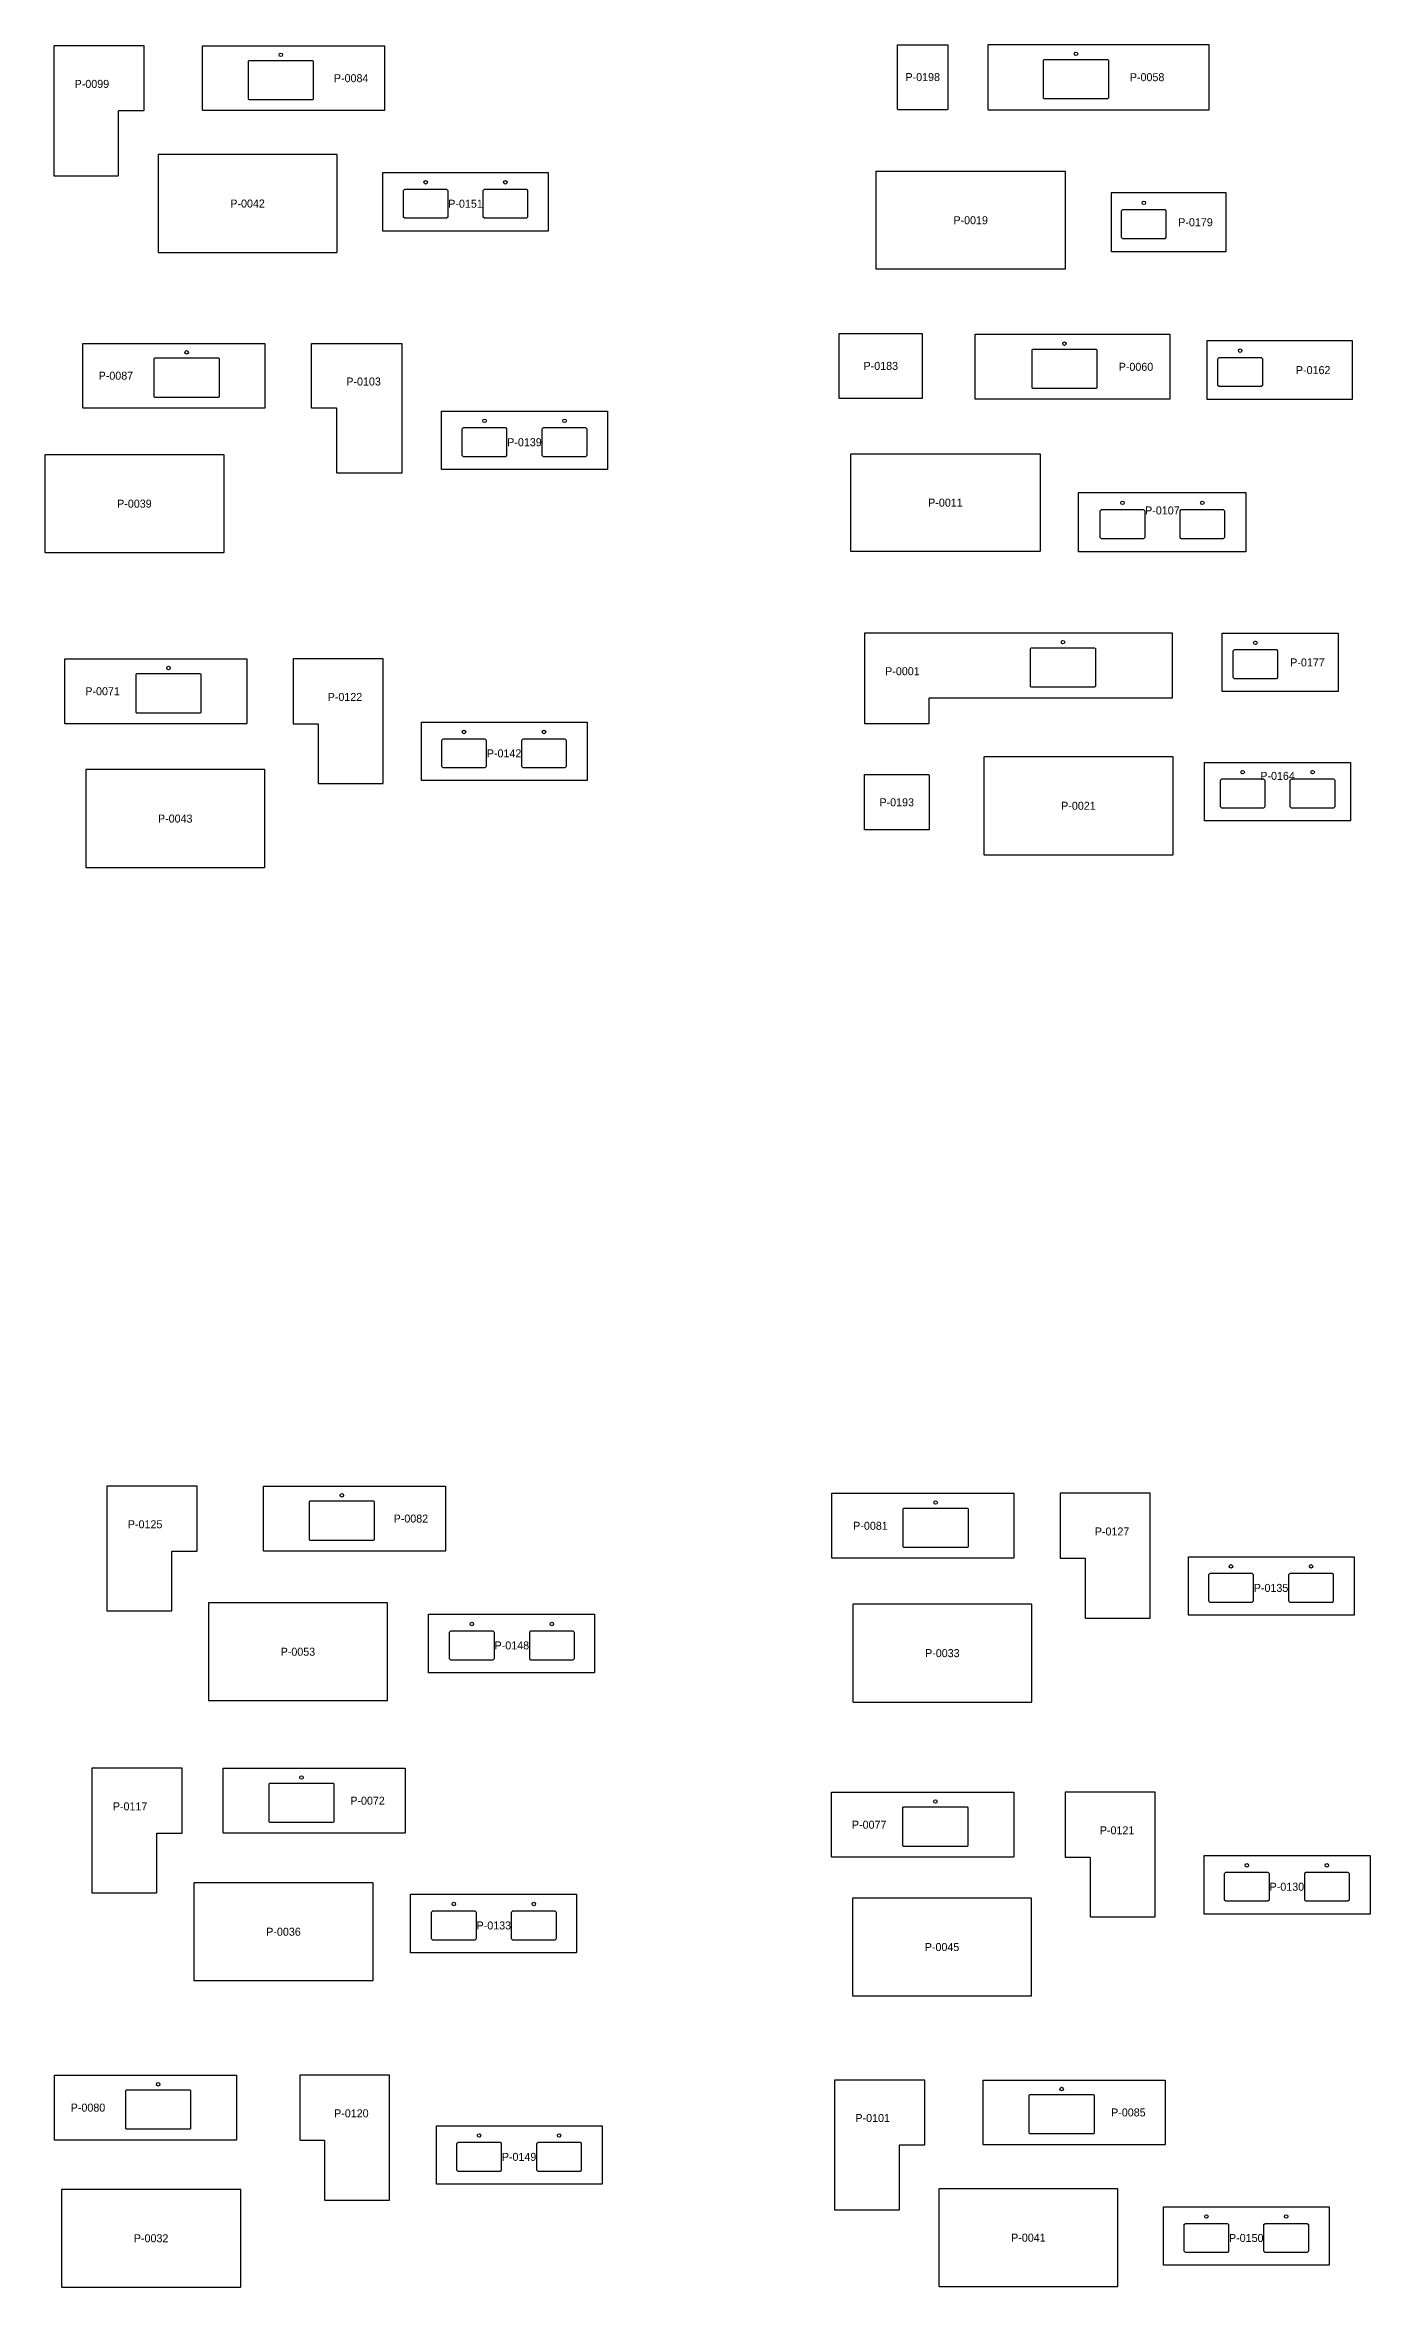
# Model space of a CAD drawing. Header units: millimetres. Extents: x -162346 to -102314, y -153508 to -130299.
# Drawn here: x -131216 to -117972, y -153031 to -130617 of the extents above; entities that cross this region are included whole.
import ezdxf
from ezdxf.enums import TextEntityAlignment as Align

# ---------------------------------------------------------------- set-up
doc = ezdxf.new("R2010")
doc.units = ezdxf.units.MM
for name, color, linetype in [('HOLES', 7, 'Continuous'), ('NUMBERS', 7, 'Continuous'), ('OUTER', 7, 'Continuous')]:
    doc.layers.add(name, color=color, linetype=linetype)

msp = doc.modelspace()

# ---------------------------------------------------------------- linework, layer by layer
at = {"layer": 'HOLES'}
for points in [[(-129176, -130772), (-128541, -130772), (-128534, -130779), (-128534, -131160), (-128541, -131166), (-129176, -131166), (-129182, -131160), (-129182, -130779)], [(-121230, -130763), (-120595, -130763), (-120588, -130769), (-120588, -131150), (-120595, -131157), (-121230, -131157), (-121236, -131150), (-121236, -130769)], [(-127620, -132059), (-127201, -132059), (-127189, -132072), (-127189, -132339), (-127201, -132351), (-127620, -132351), (-127633, -132339), (-127633, -132072)], [(-126824, -132059), (-126404, -132059), (-126392, -132072), (-126392, -132339), (-126404, -132351), (-126824, -132351), (-126836, -132339), (-126836, -132072)], [(-120444, -132264), (-120025, -132264), (-120012, -132277), (-120012, -132543), (-120025, -132556), (-120444, -132556), (-120457, -132543), (-120457, -132277)], [(-130116, -133747), (-129481, -133747), (-129475, -133753), (-129475, -134134), (-129481, -134141), (-130116, -134141), (-130122, -134134), (-130122, -133753)], [(-121345, -133659), (-120710, -133659), (-120703, -133665), (-120703, -134046), (-120710, -134052), (-121345, -134052), (-121351, -134046), (-121351, -133665)], [(-119481, -133741), (-119062, -133741), (-119049, -133754), (-119049, -134021), (-119062, -134033), (-119481, -134033), (-119493, -134021), (-119493, -133754)], [(-127033, -134443), (-126614, -134443), (-126601, -134456), (-126601, -134723), (-126614, -134736), (-127033, -134736), (-127045, -134723), (-127045, -134456)], [(-126233, -134443), (-125813, -134443), (-125801, -134456), (-125801, -134723), (-125813, -134735), (-126233, -134735), (-126245, -134723), (-126245, -134456)], [(-120656, -135263), (-120237, -135263), (-120224, -135276), (-120224, -135543), (-120237, -135556), (-120656, -135556), (-120669, -135543), (-120669, -135276)], [(-119859, -135263), (-119440, -135263), (-119427, -135276), (-119427, -135543), (-119440, -135556), (-119859, -135556), (-119872, -135543), (-119872, -135276)], [(-121360, -136643), (-120725, -136643), (-120718, -136650), (-120718, -137031), (-120725, -137037), (-121360, -137037), (-121366, -137031), (-121366, -136650)], [(-119328, -136662), (-118909, -136662), (-118897, -136675), (-118897, -136942), (-118909, -136954), (-119328, -136954), (-119341, -136942), (-119341, -136675)], [(-130297, -136902), (-129662, -136902), (-129656, -136908), (-129656, -137289), (-129662, -137296), (-130297, -137296), (-130303, -137289), (-130303, -136908)], [(-127237, -137553), (-126818, -137553), (-126805, -137566), (-126805, -137832), (-126818, -137845), (-127237, -137845), (-127250, -137832), (-127250, -137566)], [(-126437, -137553), (-126018, -137553), (-126005, -137566), (-126005, -137832), (-126018, -137845), (-126437, -137845), (-126450, -137832), (-126450, -137566)], [(-119455, -137955), (-119036, -137955), (-119024, -137968), (-119024, -138235), (-119036, -138247), (-119455, -138247), (-119468, -138235), (-119468, -137968)], [(-118757, -137955), (-118338, -137955), (-118325, -137968), (-118325, -138235), (-118338, -138247), (-118757, -138247), (-118770, -138235), (-118770, -137968)], [(-128566, -145172), (-127931, -145172), (-127924, -145178), (-127924, -145559), (-127931, -145566), (-128566, -145566), (-128572, -145559), (-128572, -145178)], [(-122632, -145244), (-121997, -145244), (-121990, -145250), (-121990, -145631), (-121997, -145637), (-122632, -145637), (-122638, -145631), (-122638, -145250)], [(-119572, -145895), (-119153, -145895), (-119140, -145907), (-119140, -146174), (-119153, -146187), (-119572, -146187), (-119584, -146174), (-119584, -145907)], [(-118772, -145895), (-118352, -145895), (-118340, -145907), (-118340, -146174), (-118352, -146187), (-118772, -146187), (-118784, -146174), (-118784, -145907)], [(-127159, -146470), (-126739, -146470), (-126727, -146483), (-126727, -146750), (-126739, -146762), (-127159, -146762), (-127171, -146750), (-127171, -146483)], [(-126358, -146470), (-125939, -146470), (-125927, -146483), (-125927, -146749), (-125939, -146762), (-126358, -146762), (-126371, -146749), (-126371, -146483)], [(-128969, -147992), (-128334, -147992), (-128327, -147998), (-128327, -148379), (-128334, -148386), (-128969, -148386), (-128975, -148379), (-128975, -147998)], [(-122635, -148231), (-122000, -148231), (-121993, -148238), (-121993, -148619), (-122000, -148625), (-122635, -148625), (-122641, -148619), (-122641, -148238)], [(-119413, -148882), (-118994, -148882), (-118981, -148895), (-118981, -149162), (-118994, -149174), (-119413, -149174), (-119426, -149162), (-119426, -148895)], [(-118613, -148882), (-118194, -148882), (-118181, -148895), (-118181, -149162), (-118194, -149174), (-118613, -149174), (-118626, -149162), (-118626, -148895)], [(-127339, -149269), (-126919, -149269), (-126907, -149282), (-126907, -149548), (-126919, -149561), (-127339, -149561), (-127351, -149548), (-127351, -149282)], [(-126538, -149269), (-126119, -149269), (-126107, -149281), (-126107, -149548), (-126119, -149561), (-126538, -149561), (-126551, -149548), (-126551, -149281)], [(-130400, -151059), (-129765, -151059), (-129759, -151066), (-129759, -151447), (-129765, -151453), (-130400, -151453), (-130406, -151447), (-130406, -151066)], [(-121373, -151106), (-120738, -151106), (-120731, -151112), (-120731, -151493), (-120738, -151499), (-121373, -151499), (-121379, -151493), (-121379, -151112)], [(-127087, -151582), (-126667, -151582), (-126655, -151595), (-126655, -151862), (-126667, -151874), (-127087, -151874), (-127099, -151862), (-127099, -151595)], [(-126286, -151582), (-125867, -151582), (-125855, -151595), (-125855, -151861), (-125867, -151874), (-126286, -151874), (-126299, -151861), (-126299, -151595)], [(-119818, -152393), (-119399, -152393), (-119386, -152406), (-119386, -152672), (-119399, -152685), (-119818, -152685), (-119830, -152672), (-119830, -152406)], [(-119021, -152393), (-118602, -152393), (-118589, -152406), (-118589, -152672), (-118602, -152685), (-119021, -152685), (-119033, -152672), (-119033, -152406)]]:
    msp.add_lwpolyline(points, close=True, dxfattribs=at)
for centre in [(-128858, -130717), (-120912, -130707), (-127411, -131991), (-126614, -131991), (-120234, -132196), (-121027, -133603), (-129799, -133691), (-119271, -133673), (-126823, -134375), (-126023, -134375), (-120446, -135195), (-119649, -135195), (-121042, -136588), (-119119, -136594), (-129980, -136846), (-127027, -137485), (-126227, -137485), (-119246, -137887), (-118547, -137887), (-128248, -145116), (-122314, -145188), (-119362, -145826), (-118562, -145826), (-126949, -146402), (-126149, -146402), (-128651, -147936), (-122317, -148176), (-119204, -148814), (-118404, -148814), (-127129, -149201), (-126329, -149200), (-130083, -151004), (-121055, -151050), (-126877, -151514), (-126077, -151514), (-119608, -152325), (-118811, -152325)]:
    msp.add_circle(centre, 17.5, dxfattribs=at)
at = {"layer": 'OUTER'}
for points in [[(-130475, -131274), (-130228, -131274), (-130225, -131271), (-130225, -130626), (-131126, -130626), (-131126, -131925), (-130482, -131925), (-130479, -131922), (-130479, -131277)], [(-129641, -130626), (-127821, -130626), (-127821, -131271), (-127825, -131274), (-129637, -131274), (-129641, -131271)], [(-122694, -130617), (-122192, -130617), (-122192, -131261), (-122196, -131265), (-122691, -131265), (-122694, -131261)], [(-119582, -130617), (-121792, -130617), (-121792, -131261), (-121789, -131265), (-119582, -131265)], [(-128298, -131714), (-130082, -131714), (-130085, -131717), (-130085, -132689), (-130082, -132692), (-128298, -132692), (-128295, -132689), (-128295, -131717)], [(-127840, -131894), (-126185, -131894), (-126185, -132475), (-126189, -132478), (-127840, -132478)], [(-122907, -131881), (-121021, -131881), (-121018, -131884), (-121018, -132855), (-121021, -132858), (-122907, -132858), (-122910, -132855), (-122910, -131884)], [(-120558, -132683), (-119409, -132683), (-119409, -132096), (-120561, -132096), (-120561, -132680)], [(-123277, -133501), (-122447, -133501), (-122447, -134148), (-122450, -134152), (-123274, -134152), (-123277, -134148)], [(-119976, -134160), (-121916, -134160), (-121919, -134157), (-121919, -133509), (-119973, -133509), (-119973, -134157)], [(-119605, -134160), (-118147, -134160), (-118147, -133576), (-119605, -133576)], [(-130835, -133601), (-129016, -133601), (-129016, -134245), (-129019, -134249), (-130832, -134249), (-130835, -134245)], [(-128301, -134249), (-128549, -134249), (-128552, -134245), (-128552, -133601), (-127650, -133601), (-127650, -134899), (-128295, -134899), (-128298, -134896), (-128298, -134252)], [(-127252, -134278), (-125594, -134278), (-125594, -134863), (-127249, -134863), (-127252, -134859)], [(-123159, -134704), (-121273, -134704), (-121270, -134707), (-121270, -135679), (-121273, -135682), (-123159, -135682), (-123162, -135679), (-123162, -134707)], [(-129428, -134715), (-131213, -134715), (-131216, -134718), (-131216, -135689), (-131213, -135692), (-129428, -135692), (-129425, -135689), (-129425, -134718)], [(-120885, -135092), (-119214, -135092), (-119214, -135683), (-120885, -135683)], [(-119947, -136497), (-123026, -136497), (-123026, -137400), (-122382, -137400), (-122379, -137397), (-122379, -137148), (-122376, -137145), (-119947, -137145)], [(-119452, -136497), (-118293, -136497), (-118293, -137081), (-119449, -137081), (-119452, -137078)], [(-131016, -136753), (-129197, -136753), (-129197, -137400), (-129200, -137404), (-131013, -137404), (-131016, -137400)], [(-127834, -136753), (-128736, -136753), (-128736, -137400), (-128733, -137404), (-128488, -137404), (-128485, -137407), (-128485, -137997), (-128482, -138000), (-127834, -138000)], [(-127453, -137388), (-125796, -137388), (-125796, -137972), (-127450, -137972), (-127453, -137969)], [(-121830, -138712), (-119944, -138712), (-119941, -138709), (-119941, -137737), (-119944, -137734), (-121830, -137734), (-121833, -137737), (-121833, -138709)], [(-119627, -137790), (-118169, -137790), (-118169, -138371), (-118173, -138374), (-119627, -138374)], [(-129020, -137862), (-130805, -137862), (-130808, -137865), (-130808, -138837), (-130805, -138840), (-129020, -138840), (-129017, -138837), (-129017, -137865)], [(-122379, -137916), (-122379, -138463), (-123026, -138463), (-123026, -137912), (-122382, -137912)], [(-129695, -145023), (-130597, -145023), (-130597, -146271), (-129949, -146271), (-129946, -146267), (-129946, -145677), (-129943, -145674), (-129698, -145674), (-129695, -145671)], [(-129031, -145023), (-127211, -145023), (-127211, -145671), (-127215, -145674), (-129028, -145674), (-129031, -145671)], [(-123351, -145094), (-121532, -145094), (-121532, -145742), (-121535, -145745), (-123348, -145745), (-123351, -145742)], [(-120169, -145094), (-121071, -145094), (-121071, -145742), (-121068, -145745), (-120823, -145745), (-120820, -145748), (-120820, -146339), (-120817, -146342), (-120169, -146342)], [(-119788, -145730), (-118130, -145730), (-118130, -146314), (-119784, -146314), (-119788, -146311)], [(-127795, -146191), (-129579, -146191), (-129582, -146194), (-129582, -147165), (-129579, -147168), (-127795, -147168), (-127791, -147165), (-127791, -146194)], [(-127381, -146305), (-125723, -146305), (-125723, -146886), (-125727, -146889), (-127381, -146889)], [(-121355, -146204), (-123139, -146204), (-123143, -146207), (-123143, -147178), (-123139, -147182), (-121355, -147182), (-121352, -147178), (-121352, -146207)], [(-129845, -147843), (-130746, -147843), (-130746, -149090), (-130099, -149090), (-130096, -149087), (-130096, -148497), (-130092, -148494), (-129848, -148494), (-129845, -148490)], [(-129434, -147843), (-127615, -147843), (-127615, -148490), (-127618, -148494), (-129431, -148494), (-129434, -148490)], [(-123354, -148082), (-121534, -148082), (-121534, -148730), (-121538, -148733), (-123350, -148733), (-123354, -148730)], [(-120119, -148082), (-121021, -148082), (-121021, -148730), (-121018, -148733), (-120773, -148733), (-120770, -148736), (-120770, -149327), (-120767, -149330), (-120119, -149330)], [(-119632, -148717), (-117972, -148717), (-117972, -149301), (-119629, -149301), (-119632, -149298)], [(-127939, -148989), (-129724, -148989), (-129727, -148993), (-129727, -149964), (-129724, -149967), (-127939, -149967), (-127936, -149964), (-127936, -148993)], [(-127561, -149104), (-125903, -149104), (-125903, -149685), (-125907, -149688), (-127561, -149688)], [(-121358, -149142), (-123142, -149142), (-123145, -149146), (-123145, -150117), (-123142, -150120), (-121358, -150120), (-121355, -150117), (-121355, -149146)], [(-131121, -150910), (-129302, -150910), (-129302, -151558), (-129305, -151561), (-131118, -151561), (-131121, -151558)], [(-127771, -150910), (-128669, -150910), (-128669, -151558), (-128666, -151561), (-128425, -151561), (-128422, -151564), (-128422, -152158), (-128418, -152161), (-127771, -152161)], [(-122673, -151607), (-122425, -151607), (-122422, -151604), (-122422, -150960), (-123324, -150960), (-123324, -152258), (-122679, -152258), (-122676, -152255), (-122676, -151611)], [(-121838, -150960), (-120019, -150960), (-120019, -151604), (-120022, -151607), (-121835, -151607), (-121838, -151604)], [(-127302, -151417), (-125645, -151417), (-125645, -152001), (-127299, -152001), (-127302, -151998)], [(-129261, -152053), (-131046, -152053), (-131049, -152056), (-131049, -153027), (-131046, -153031), (-129261, -153031), (-129258, -153027), (-129258, -152056)], [(-120495, -152048), (-122280, -152048), (-122283, -152051), (-122283, -153022), (-122280, -153025), (-120495, -153025), (-120492, -153022), (-120492, -152051)], [(-120037, -152228), (-118383, -152228), (-118383, -152809), (-118386, -152812), (-120037, -152812)]]:
    msp.add_lwpolyline(points, close=True, dxfattribs=at)

# ---------------------------------------------------------------- texts
at = {"layer": 'NUMBERS'}
for s, p in [('P-0099', (-130746, -131007)), ('P-0084', (-128155, -130950)), ('P-0198', (-122443, -130939)), ('P-0058', (-120201, -130940)), ('P-0042', (-129190, -132203)), ('P-0151', (-127012, -132205)), ('P-0019', (-121964, -132370)), ('P-0179', (-119717, -132390)), ('P-0183', (-122862, -133826)), ('P-0060', (-120312, -133835)), ('P-0087', (-130506, -133924)), ('P-0103', (-128031, -133982)), ('P-0162', (-118541, -133868)), ('P-0139', (-126423, -134589)), ('P-0011', (-122216, -135193)), ('P-0039', (-130321, -135203)), ('P-0107', (-120048, -135271)), ('P-0001', (-122646, -136878)), ('P-0177', (-118598, -136790)), ('P-0071', (-130639, -137078)), ('P-0122', (-128217, -137135)), ('P-0142', (-126627, -137699)), ('P-0164', (-118897, -137924)), ('P-0193', (-122703, -138188)), ('P-0021', (-120887, -138223)), ('P-0043', (-129913, -138351)), ('P-0125', (-130214, -145405)), ('P-0082', (-127558, -145348)), ('P-0081', (-122965, -145420)), ('P-0127', (-120551, -145477)), ('P-0135', (-118962, -146041)), ('P-0148', (-126549, -146616)), ('P-0053', (-128687, -146679)), ('P-0033', (-122247, -146693)), ('P-0072', (-127991, -148168)), ('P-0117', (-130364, -148225)), ('P-0077', (-122978, -148408)), ('P-0121', (-120501, -148464)), ('P-0130', (-118804, -149028)), ('P-0036', (-128831, -149478)), ('P-0133', (-126729, -149415)), ('P-0045', (-122250, -149631)), ('P-0080', (-130785, -151236)), ('P-0120', (-128153, -151293)), ('P-0085', (-120388, -151284)), ('P-0101', (-122943, -151340)), ('P-0149', (-126477, -151728)), ('P-0032', (-130154, -152542)), ('P-0041', (-121387, -152536)), ('P-0150', (-119210, -152539))]:
    msp.add_text(s, height=80, dxfattribs=at).set_placement(p, align=Align.MIDDLE_CENTER)

doc.saveas('drawing.dxf')
